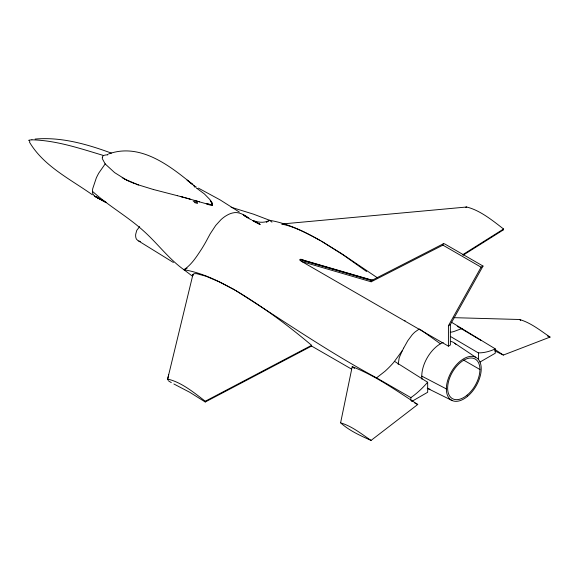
<?xml version="1.0" encoding="UTF-8"?>
<svg xmlns="http://www.w3.org/2000/svg" width="579" height="579" viewBox="0 0 579 579"><rect width="100%" height="100%" fill="white"/><g stroke="black" fill="none" stroke-linecap="round" stroke-linejoin="round"><path stroke-width="0.87" d="M192.901 274.764L193.097 275.532M478.442 359.617L478.442 352.966L450.592 336.544M236.681 291.114C263.17 306.95 288.053 325.398 311.611 345.316L311.596 346.061L205.241 401.992L205.241 401.247C194.226 392.707 181.545 382.401 168.388 379.267M463.012 255.259L503.564 229.754L503.571 229.009C492.512 220.454 480.02 210.257 466.739 207.036M102.295 157.626L102.288 158.038A13.375 7.643 0.2 0 0 102.403 158.827L105.038 163.705M192.916 274.598L193.972 273.679L196.599 273.657L206.073 276.248L219.195 281.835L233.489 289.276M340.597 422.836L352.213 366.645C375.8 375.88 396.615 390.796 417.749 404.482L371.052 440.424C360.362 435.647 349.39 430.747 340.597 422.836C351.952 426.195 361.397 433.874 371.052 440.424M167.534 379.527L192.937 274.511M167.505 379.658L168.663 374.895M403.78 347.878L407.739 340.785L412.161 334.821A22.111 12.767 -60 0 1 415.056 331.962L419.37 328.894M403.664 348.109L403.158 349.072A34.472 19.903 -60 0 1 402.333 350.592L399.192 357.793L398.193 364.459M483.031 266.058L450.368 324.595L450.368 345.026L448.421 346.155L448.421 325.716L481.091 267.18L483.031 266.058L444.853 244.012A1.853 1.071 0 0 0 444.346 243.802L443.319 243.81L371.494 280.554L300.038 259.732L300.682 259.356L372.145 280.178A0.934 0.731 87 0 1 373.042 280.526M402.333 350.592L393.619 362.49A70.305 40.588 -60 0 1 384.999 371.269L376.56 377.863L376.56 378.471M139.662 226.599L136.738 230.413L135.689 234.321A11.544 6.666 -60 0 0 136.514 239.243L138.106 240.734L140.379 241.523M266.369 222.423L267.085 221.902A31.15 17.985 -60 0 1 269.553 220.302C287.777 223.342 304.605 231.752 320.563 240.69M105.19 163.9L98.835 173.005A39.777 22.965 -60 0 0 96.295 177.985L92.756 188.566A15.199 8.772 -60 0 0 92.495 191.345C108.526 205.972 127.785 216.532 143.824 231.18C157.575 243.477 168.569 258.683 183.637 269.524A4.35 2.475 -0.6 0 0 183.948 269.734C191.758 264.531 196.831 256.28 201.89 248.586A99.125 57.234 -60 0 0 205.806 241.964L209.685 234.77A54.73 31.599 -60 0 1 210.307 233.648L215.699 225.47L220.91 219.731A28.516 16.465 -60 0 1 225.535 216.112L227.967 214.708A28.516 16.465 -60 0 1 232.592 212.985C238.562 211.277 244.222 214.903 248.934 218.088M301.912 261.592L404.453 320.795L405.061 320.419M463.019 254.514L503.571 229.009M372.145 280.178L371.494 280.554A0.934 0.731 87 0 0 371.175 281.792L301.992 261.636M443.319 243.81L442.494 244.772A1.809 1.042 0 0 0 442.906 245.134L481.091 267.18M448.421 325.716L450.368 324.595M411.604 401.529L427.671 392.258L427.671 382.278L394.567 361.383M479.969 362.063L495.269 353.226L495.269 348.855L451.432 322.192M192.337 276.111L183.948 269.734L187.133 268.171M205.241 401.247L311.611 345.316M371.168 281.792L442.906 245.134M271.971 222.148L269.553 220.309C264.509 223.226 258.241 222.575 253.03 220.476M494.488 350.729L503.354 355.057L550.05 337.087C540.395 330.529 530.943 322.85 519.587 319.499L453.994 317.668M108.635 153.913C140.277 142.593 169.734 165.623 192.735 184.513L187.082 180.12L194.732 186.105M35.073 139.069C61.258 136.76 87.074 144.2 111.421 153.124M283.066 223.892L466.413 207.036M31.925 139.814C56.539 140.429 80.235 148.542 103.641 155.534A5.906 3.308 -0.4 0 1 107.354 154.875M107.448 154.738L107.983 154.738M281.662 224.174L282.878 224.326M97.163 196.969L94.37 196.078L92.77 193.632A11.399 6.586 -60 0 1 92.502 191.338M183.948 269.734C202.411 272.81 219.434 281.38 235.581 290.47M211.4 204.814L209.345 204.452L210.51 204.698M283.095 224.363C296.694 227.453 309.07 234.386 321.193 241.052M208.925 204.387L206.341 203.765L207.506 204.061M207.239 203.996L208.02 204.177M177.435 195.709L153.341 189.485M177.601 195.753L180.424 196.491M206.037 203.692L199.379 201.825M180.322 196.462L182.269 196.983M181.336 196.73L181.842 196.867M182.009 196.911L182.834 197.128M182.689 197.092L187.422 198.38M183.405 197.287L183.977 197.439M184.173 197.49L185.664 197.902M186.264 198.061L186.843 198.221M187.162 198.315L190.18 199.162M187.914 198.525L189.42 198.944M152.921 189.362L138.063 184.781M189.746 199.031L195.246 200.616M199.017 201.724L199.494 201.861M303.939 260.514L372.246 280.417M198.293 201.514L199.104 201.745M195.181 200.602L198.539 201.586M196.18 200.891L197.591 201.311M231.115 207.239L253.515 214.165L269.235 220.15A4.35 2.475 -0.6 0 1 269.561 220.302M138.417 184.904L137.795 184.694M138.113 184.802L125.078 179.295M137.838 184.708L136.159 184.122M135.291 183.811L134.089 183.369M133.611 183.188L131.419 182.305M131.165 182.204L128.198 180.887M547.379 335.914L550.05 337.087M128.053 180.8L127.452 180.51M414.73 403.02L417.749 404.482M193.335 185.635L196.426 187.14M127.257 180.409L126.656 180.112M427.237 388.212L451.975 400.465M198.373 188.103L220.071 199.864L239.286 212.037M173.874 383.986L189.825 392.33L205.241 401.992M253.609 221.091L260.224 224.457L252.321 220.367L258.951 223.82L257.648 223.096M126.483 180.04L114.606 172.6L105.335 164.081M106.529 202.578L94.37 196.078L105.95 202.339L98.054 198.105L105.407 202.057M421.773 376.126L446.344 388.9M125.035 179.28L122.205 177.681M171.319 382.654L168.12 380.584M457.251 326.303L480.881 340.351M94.97 196.433L99.103 198.749M233.467 289.261L234.958 290.115M304.489 260.832L303.519 260.282A11.761 6.572 1.7 0 0 302.26 259.624M404.453 320.795L448.421 346.155M463.54 360.051L479.926 369.511M410.837 400.227L410.837 397.599L376.56 377.863C327.946 351.721 282.646 320.274 236.131 290.788M351.518 369.076L311.596 346.061M321.302 241.117L321.786 241.392M235.696 290.542L236.181 290.817M321.924 241.479L341.154 253.327L377.298 277.732M322.293 241.689L343.55 255.173L366.587 271.515M194.696 187.039L195.145 187.306M173.425 262.504L138.721 241.059M244.497 215.721L248.058 217.943M243.426 215.041L248.007 217.907M196.607 188.218L197.034 188.493M197.113 188.544L204.336 193.885L209.663 199.335M92.358 194.783C70.262 179.092 43.591 166.144 29.464 142.087M494.488 349.144L503.354 355.057M454.739 343.246L475.598 357.192M420.586 329.704L440.445 343.796M503.564 229.754L502.977 229.356M246.531 217.002L243.817 215.07A54.73 31.599 -60 0 0 243.194 214.664M354.58 368.512L352.213 366.645M519.587 319.499L520.724 320.527M210.054 199.849L212.479 204.843A11.566 5.616 5.9 0 1 211.132 204.684M210.307 200.196L210.553 200.544M210.611 200.624L212.175 203.547A13.375 8.62 -6.4 0 1 212.507 204.973A15.083 9.785 -10.7 0 0 211.95 202.78M210.922 201.101L211.885 202.802M462.172 329.046L462.172 328.438L453.733 331.586A70.305 40.588 -60 0 1 450.324 332.295M450.954 341.472A26.395 15.242 -60 0 1 455.861 344.31M429.922 389.226A26.395 15.242 -60 0 1 427.743 388.48M421.982 379.216A26.395 15.242 -60 0 1 443.224 342.435M209.504 204.221A25.968 10.885 6.8 0 1 208.208 203.938M212.45 205.321A15.235 7.592 5.8 0 1 208.729 204.677M209.214 204.669A25.324 11.298 6.2 0 1 207.289 204.242M495.262 348.913A67.084 38.735 -60 0 1 478.478 352.864M427.635 382.22A67.084 38.735 -60 0 1 410.844 397.657M197.569 203.482A71.601 12.789 11.9 0 1 194.291 202.484M193.234 201.21A119.889 15.423 20 0 1 197.613 202.498M167.418 379.527A2.475 1.433 60 0 1 168.409 379.39M29.884 141.406A45.408 26.214 60 0 1 28.899 140.321M28.943 140.212A47.196 27.249 60 0 1 31.932 139.828M251.612 219.875A99.125 57.234 -60 0 1 248.941 218.515M102.374 157.626A5.877 3.344 -0.7 0 1 103.279 155.744M465.74 207.296A2.475 1.433 60 0 1 466.732 207.152M300.791 259.247A2.468 1.411 1.1 0 1 302.079 259.682M299.958 259.783A29.355 16.95 -60 0 1 300.762 259.32M301.862 261.621A13.36 8.07 -2.4 0 1 300.696 260.832L300.667 260.753A6.637 3.959 -1.6 0 1 300.183 260.333M300.255 260.304A1.571 0.926 -1 0 1 300.009 260.072M467.101 395.16A22.827 13.179 -60 0 0 475.808 359.45A22.827 13.179 -60 0 0 448.443 381.887A22.827 13.179 -60 0 0 467.101 395.16M467.369 396.47A24.665 14.243 -60 0 0 476.77 357.894A24.665 14.243 -60 0 0 447.212 382.133A24.665 14.243 -60 0 0 467.369 396.47"/></g></svg>
